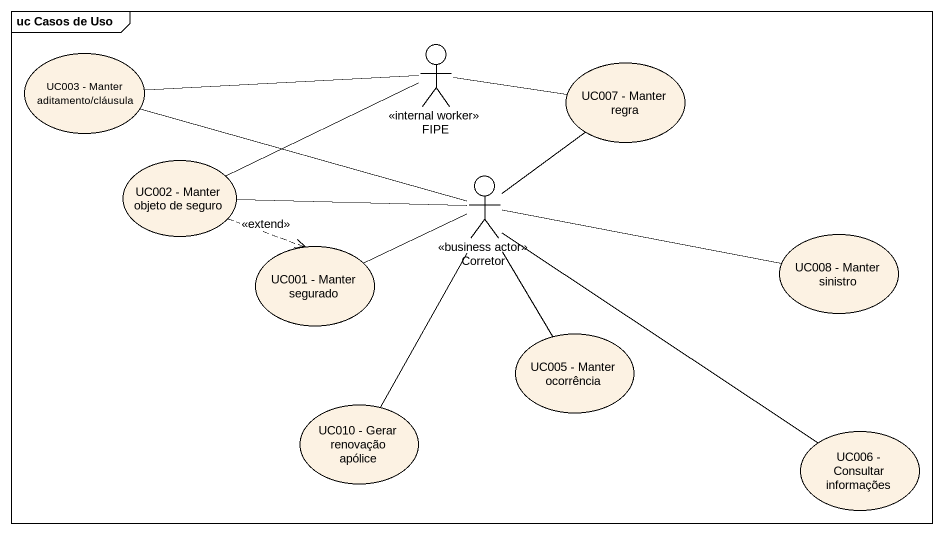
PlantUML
@startuml
mainframe uc Casos de Uso
actor FIPE <<internal worker>>
usecase "UC003 - Manter aditamento/cláusula" as UC003_Manter_aditamento
usecase "UC007 - Manter regra" as UC007_Manter_regra
usecase "UC002 - Manter objeto de seguro" as UC002_Manter_objeto_de
actor Corretor <<business actor>>
usecase "UC001 - Manter segurado" as UC001_Manter_segurado
usecase "UC008 - Manter sinistro" as UC008_Manter_sinistro
usecase "UC005 - Manter ocorrência" as UC005_Manter_ocorrência
usecase "UC010 - Gerar renovação apólice" as UC010_Gerar_renovação
usecase "UC006 - Consultar informações" as UC006_Consultar_informações
FIPE -left- UC003_Manter_aditamento
FIPE -right- UC007_Manter_regra
FIPE -left- UC002_Manter_objeto_de
UC002_Manter_objeto_de ..> UC001_Manter_segurado : <<extend>>
Corretor -left- UC003_Manter_aditamento
Corretor -up- UC007_Manter_regra
Corretor -left- UC002_Manter_objeto_de
Corretor -left- UC001_Manter_segurado
Corretor -right- UC008_Manter_sinistro
Corretor -- UC005_Manter_ocorrência
Corretor -- UC010_Gerar_renovação
UC006_Consultar_informações -up- Corretor
@enduml
